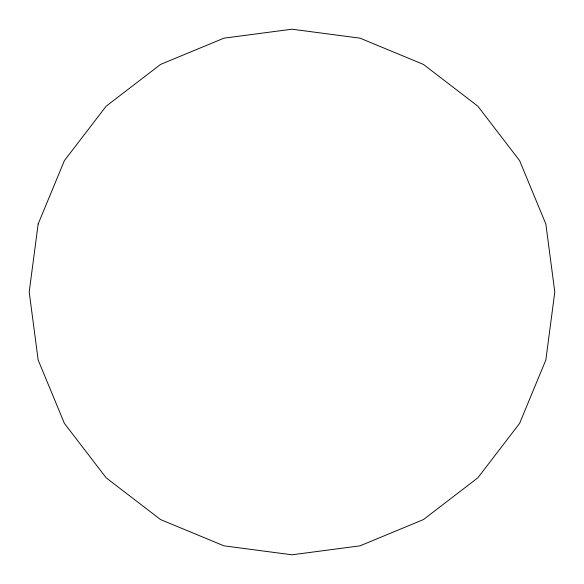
<?xml version="1.0" encoding="UTF-8"?>
<svg xmlns="http://www.w3.org/2000/svg" width="584" height="584" viewBox="0 0 584 584"><rect width="100%" height="100%" fill="white"/><g stroke="black" fill="none" stroke-linecap="round" stroke-linejoin="round"><path stroke-width="0.88" d="M38.157 223.986L29.2 292L38.157 360.014L64.408 423.4L106.171 477.829L160.6 519.592L223.986 545.843L292 554.8L360.014 545.843L423.4 519.592L477.829 477.829L519.592 423.4L545.843 360.014L554.8 292L545.843 223.986L519.592 160.6L477.829 106.171L423.4 64.408L360.014 38.157L292 29.2L223.986 38.157L160.6 64.408L106.171 106.171L64.408 160.6L38.157 223.986"/></g></svg>
